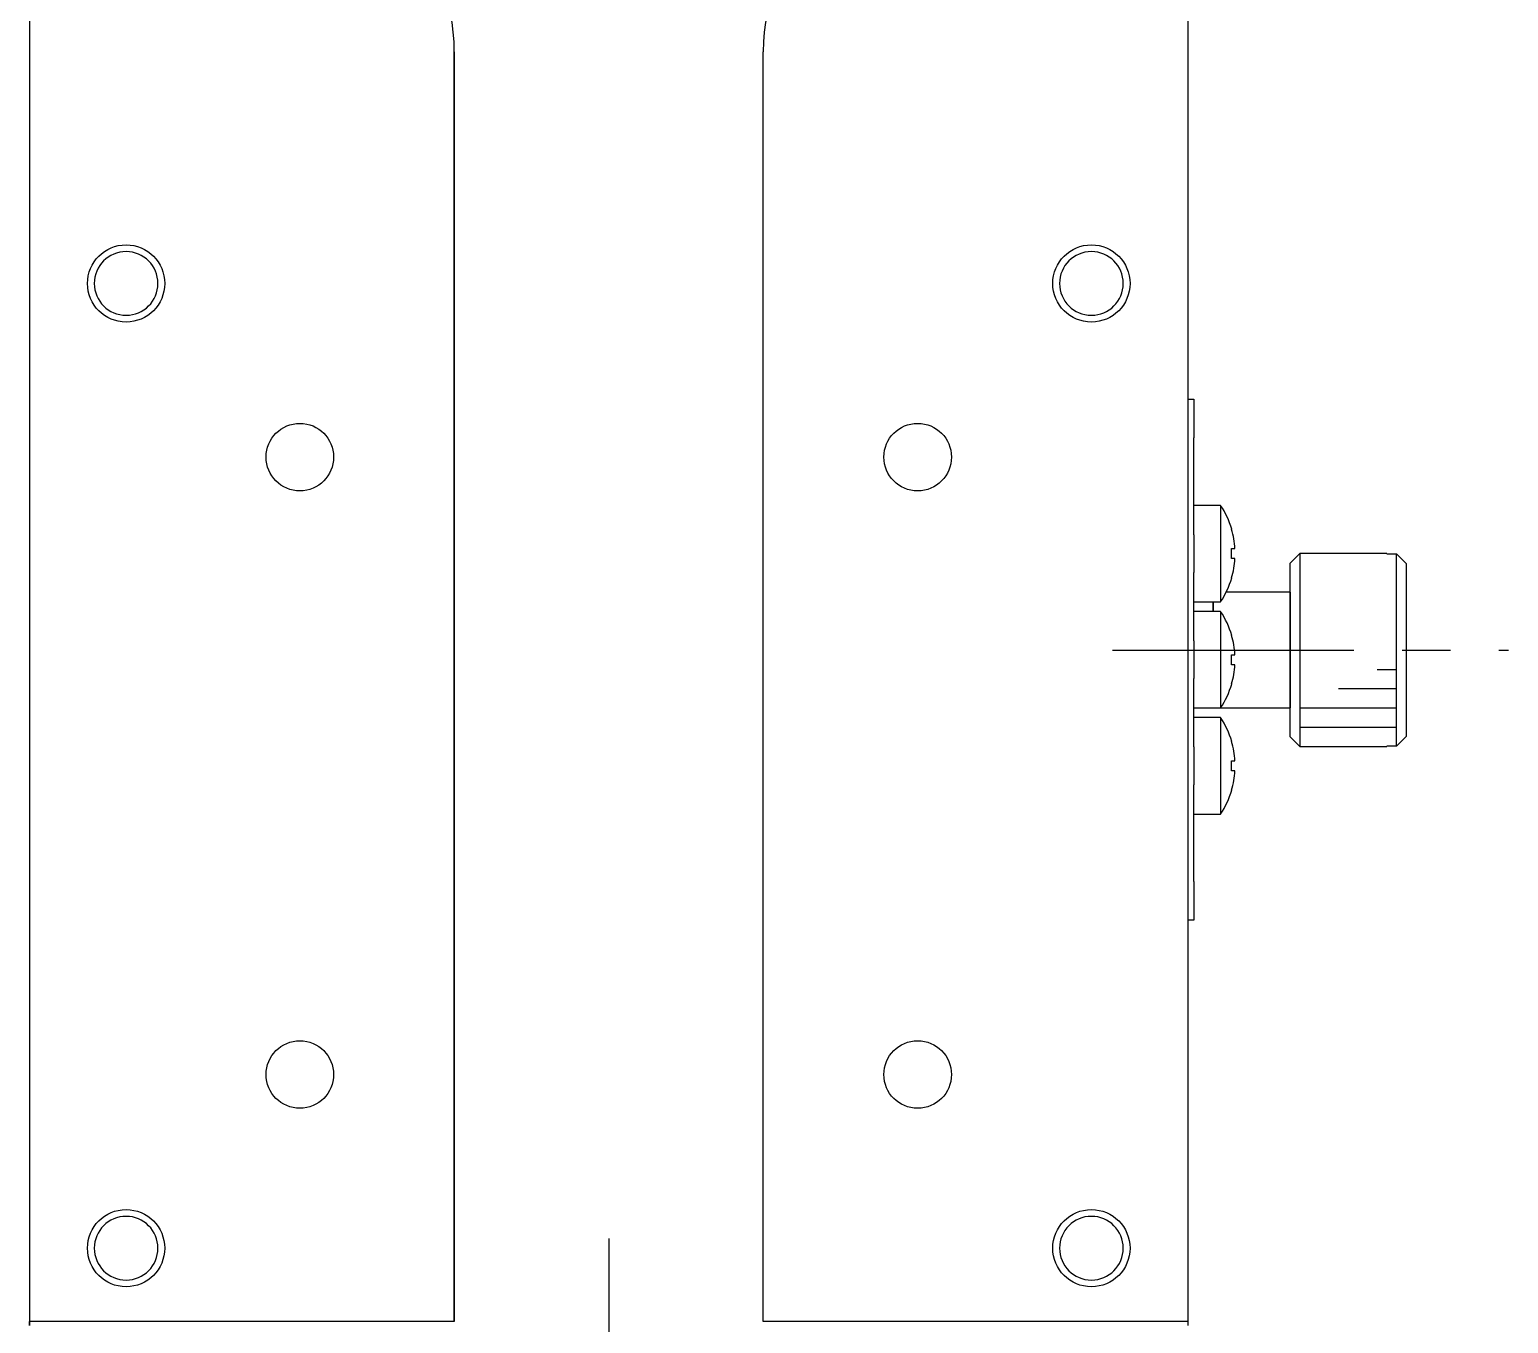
# Model space of a CAD drawing. Extents: x -312 to 352, y 11 to 577.
# Drawn here: x -83.9 to -7.3, y 461.3 to 528.4 of the extents above; entities that cross this region are included whole.
import ezdxf

# ---------------------------------------------------------------- set-up
doc = ezdxf.new("R2010")
doc.units = 0
doc.header["$LTSCALE"] = 10
doc.linetypes.add('CENTER', pattern=[2, 1.25, -0.25, 0.25, -0.25])
doc.layers.get('0').update_dxf_attribs({"linetype": 'CONTINUOUS'})
doc.layers.add('CENTER', color=1, linetype='CENTER')

msp = doc.modelspace()

# ---------------------------------------------------------------- linework, layer by layer
at = {"color": 7, "linetype": 'CONTINUOUS'}
for p, q in [((-83.871999, 537.195508), (-83.871999, 461.395017)), ((-83.871999, 537.195508), (-83.871999, 520.195508)), ((-23.871999, 537.195508), (-23.871999, 461.395017)), ((-61.871999, 527.195508), (-61.871999, 461.395017)), ((-61.871999, 461.395017), (-61.871999, 527.195508)), ((-45.871999, 461.395017), (-45.871999, 527.195508)), ((-83.871999, 520.195508), (-83.871999, 461.195508)), ((-23.871999, 509.195508), (-23.571999, 509.195508)), ((-23.571999, 509.195508), (-23.571999, 507.195508)), ((-23.571999, 502.175304), (-23.571999, 507.195508)), ((-22.180341, 503.695508), (-23.571999, 503.695508)), ((-22.180341, 503.695508), (-22.180341, 501.195508)), ((-23.571999, 502.175304), (-23.571999, 501.195508)), ((-21.609418, 502.454098), (-21.602563, 502.457441)), ((-23.571999, 501.195508), (-23.571999, 500.215712)), ((-22.180341, 501.195508), (-22.180341, 498.695508)), ((-21.609418, 501.455508), (-21.437046, 501.455508)), ((-21.609418, 500.935508), (-21.609418, 501.455508)), ((-18.071999, 501.195508), (-18.571999, 500.695508)), ((-18.071999, 501.195508), (-18.071999, 491.195508)), ((-13.571999, 501.195508), (-18.071999, 501.195508)), ((-13.571999, 501.195508), (-13.571999, 501.179482)), ((-13.571999, 501.179482), (-13.071999, 501.179482)), ((-13.071999, 491.211534), (-13.071999, 501.179482)), ((-13.071999, 501.179482), (-12.571999, 500.677695)), ((-23.571999, 496.675304), (-23.571999, 500.215712)), ((-21.437046, 500.935508), (-21.609418, 500.935508)), ((-18.571999, 491.695508), (-18.571999, 500.695508)), ((-18.571999, 499.195508), (-18.571999, 500.695508)), ((-12.571999, 500.677695), (-12.571999, 491.713321)), ((-21.602563, 499.933575), (-21.609418, 499.936918)), ((-23.571999, 498.695508), (-22.180341, 498.695508)), ((-22.571999, 498.695508), (-22.571999, 498.195508)), ((-22.571999, 498.195508), (-22.571999, 498.695508)), ((-18.571999, 499.195508), (-21.89087, 499.195508)), ((-18.571999, 493.195508), (-18.571999, 499.195508)), ((-18.571999, 499.195508), (-18.571999, 493.195508)), ((-22.180341, 498.195508), (-23.571999, 498.195508)), ((-22.180341, 498.195508), (-22.180341, 495.695508)), ((-23.571999, 496.675304), (-23.571999, 495.695508)), ((-21.609418, 496.954098), (-21.602563, 496.957441)), ((-23.571999, 495.695508), (-23.571999, 494.715712)), ((-22.180341, 495.695508), (-22.180341, 493.195508)), ((-21.609418, 495.955508), (-21.437046, 495.955508)), ((-21.609418, 495.435508), (-21.609418, 495.955508)), ((-21.437046, 495.435508), (-21.609418, 495.435508)), ((-23.571999, 491.175304), (-23.571999, 494.715712)), ((-21.602563, 494.433575), (-21.609418, 494.436918)), ((-23.571999, 493.195508), (-22.180341, 493.195508)), ((-22.180341, 492.695508), (-23.571999, 492.695508)), ((-22.180341, 493.195508), (-18.571999, 493.195508)), ((-22.180341, 492.695508), (-22.180341, 490.195508)), ((-18.571999, 491.695508), (-18.571999, 493.195508)), ((-23.571999, 491.175304), (-23.571999, 490.195508)), ((-21.609418, 491.454098), (-21.602563, 491.457441)), ((-18.571999, 491.695508), (-18.071999, 491.195508)), ((-18.071999, 491.195508), (-13.571999, 491.195508)), ((-13.071999, 491.211534), (-13.571999, 491.211534)), ((-13.571999, 491.211534), (-13.571999, 491.195508)), ((-12.571999, 491.713321), (-13.071999, 491.211534)), ((-21.609418, 490.455508), (-21.437046, 490.455508)), ((-21.609418, 489.935508), (-21.609418, 490.455508)), ((-23.571999, 490.195508), (-23.571999, 489.215712)), ((-22.180341, 490.195508), (-22.180341, 487.695508)), ((-21.437046, 489.935508), (-21.609418, 489.935508)), ((-23.571999, 484.195508), (-23.571999, 489.215712)), ((-21.602563, 488.933575), (-21.609418, 488.936918)), ((-23.571999, 487.695508), (-22.180341, 487.695508)), ((-23.571999, 484.195508), (-23.571999, 482.195508)), ((-23.571999, 482.195508), (-23.871999, 482.195508)), ((-83.871999, 461.195508), (-83.871999, 461.395017)), ((-61.871999, 461.395017), (-83.871999, 461.395017)), ((-23.871999, 461.395017), (-45.871999, 461.395017)), ((-23.871999, 461.395017), (-23.871999, 461.195508))]:
    msp.add_line(p, q, dxfattribs=at)
at = {"color": 3, "linetype": 'CONTINUOUS'}
for p, q in [((-14.071999, 495.195508), (-13.071999, 495.195508)), ((-16.071999, 494.195508), (-13.071999, 494.195508)), ((-18.071999, 493.195508), (-13.071999, 493.195508)), ((-18.071999, 492.195508), (-13.071999, 492.195508))]:
    msp.add_line(p, q, dxfattribs=at)
for centre in [(-78.871999, 515.195508), (-28.871999, 515.195508), (-78.871999, 465.195508), (-28.871999, 465.195508)]:
    msp.add_circle(centre, 2, dxfattribs=at)
at = {"color": 7, "linetype": 'CONTINUOUS'}
for centre in [(-69.871999, 506.195508), (-37.871999, 506.195508), (-69.871999, 474.195508), (-37.871999, 474.195508)]:
    msp.add_circle(centre, 1.75, dxfattribs=at)
for centre, radius, start, end in [((-71.871999, 527.195508), 10, 0, 90), ((-35.871999, 527.195508), 10, 90, 180), ((-78.871999, 515.195508), 1.65, 90, 180), ((-78.871999, 515.195508), 1.65, 90, 180), ((-78.871999, 515.195508), 1.65, 0, 90), ((-78.871999, 515.195508), 1.65, 0, 90), ((-28.871999, 515.195508), 1.65, 90, 180), ((-28.871999, 515.195508), 1.65, 90, 180), ((-28.871999, 515.195508), 1.65, 0, 90), ((-28.871999, 515.195508), 1.65, 0, 90), ((-78.871999, 515.195508), 1.65, 180, 0), ((-78.871999, 515.195508), 1.65, 180, 0), ((-28.871999, 515.195508), 1.65, 180, 0), ((-28.871999, 515.195508), 1.65, 180, 0), ((-25.921999, 501.195508), 4.5, 16.285843, 33.748989), ((-25.921999, 501.195508), 4.492483, 3.317816, 16.26943), ((-25.921999, 501.195508), 4.492483, 343.73057, 356.682184), ((-25.921999, 501.195508), 4.5, 326.251011, 343.714157), ((-25.921999, 495.695508), 4.5, 16.285843, 33.748989), ((-25.921999, 495.695508), 4.492483, 3.317816, 16.26943), ((-25.921999, 495.695508), 4.492483, 343.73057, 356.682184), ((-25.921999, 495.695508), 4.5, 326.251011, 343.714157), ((-25.921999, 490.195508), 4.5, 16.285843, 33.748989), ((-25.921999, 490.195508), 4.492483, 3.317816, 16.26943), ((-25.921999, 490.195508), 4.492483, 343.73057, 356.682184), ((-25.921999, 490.195508), 4.5, 326.251011, 343.714157), ((-78.871999, 465.195508), 1.65, 90, 180), ((-78.871999, 465.195508), 1.65, 90, 180), ((-78.871999, 465.195508), 1.65, 0, 90), ((-78.871999, 465.195508), 1.65, 0, 90), ((-28.871999, 465.195508), 1.65, 90, 180), ((-28.871999, 465.195508), 1.65, 90, 180), ((-28.871999, 465.195508), 1.65, 0, 90), ((-28.871999, 465.195508), 1.65, 0, 90), ((-78.871999, 465.195508), 1.65, 180, 0), ((-78.871999, 465.195508), 1.65, 180, 0), ((-28.871999, 465.195508), 1.65, 180, 0), ((-28.871999, 465.195508), 1.65, 180, 0)]:
    msp.add_arc(centre, radius, start, end, dxfattribs=at)
at = {"color": 3, "linetype": 'CONTINUOUS'}
for centre, start, end in [((-78.871999, 515.195508), 90, 180), ((-78.871999, 515.195508), 0, 90), ((-28.871999, 515.195508), 90, 180), ((-28.871999, 515.195508), 0, 90), ((-78.871999, 515.195508), 180, 0), ((-28.871999, 515.195508), 180, 0), ((-78.871999, 465.195508), 90, 180), ((-78.871999, 465.195508), 0, 90), ((-28.871999, 465.195508), 90, 180), ((-28.871999, 465.195508), 0, 90), ((-78.871999, 465.195508), 180, 0), ((-28.871999, 465.195508), 180, 0)]:
    msp.add_arc(centre, 1.65, start, end, dxfattribs=at)
at = {"layer": 'CENTER', "color": 1, "linetype": 'CENTER'}
for p, q in [((-27.771999, 496.195508), (-7.271999, 496.195508)), ((-53.871999, 465.695508), (-53.871999, 396.195508))]:
    msp.add_line(p, q, dxfattribs=at)

doc.saveas('drawing.dxf')
